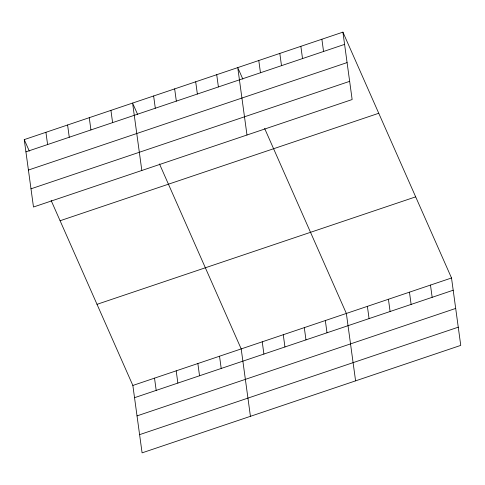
<?xml version="1.0" encoding="UTF-8"?>
<svg xmlns="http://www.w3.org/2000/svg" width="485" height="485" viewBox="0 0 485 485"><rect width="100%" height="100%" fill="white"/><g stroke="black" fill="none" stroke-linecap="round" stroke-linejoin="round"><path stroke-width="0.73" d="M342.913 32.143L352.146 99.546L33.483 207.016L24.25 139.613L342.913 32.143L451.517 277.984L460.75 345.387L142.087 452.857L132.854 385.454L51.131 200.457M25.929 151.853L344.592 44.384M28.421 170.053L347.084 62.589M30.991 188.81L349.655 81.341M60.091 220.742L378.755 113.272M97.012 304.325L415.675 196.855M132.854 385.454L451.517 277.984M134.533 397.694L453.196 290.224M137.025 415.9L455.688 308.43M139.595 434.651L458.258 327.187M242.833 79.103L237.753 67.609L246.986 135.012M264.634 128.452L346.357 313.449L355.59 380.852M137.673 114.569L132.593 103.075L141.826 170.471M159.474 163.918L241.197 348.915L250.43 416.318M24.25 139.613L29.324 151.108M430.486 285.077L432.159 297.317M409.455 292.17L411.128 304.41M388.424 299.263L390.098 311.503M367.387 306.356L369.067 318.596M321.882 39.236L323.556 51.477M300.852 46.33L302.525 58.57M325.326 320.543L327.005 332.783M279.821 53.423L281.494 65.663M304.295 327.636L305.974 339.876M258.784 60.516L260.463 72.756M283.264 334.729L284.938 346.969M262.233 341.822L263.907 354.062M216.722 74.702L218.402 86.942M195.691 81.795L197.365 94.035M219.529 356.226L221.208 368.467M174.661 88.888L176.334 101.129M197.862 363.532L199.535 375.772M153.63 95.981L155.303 108.222M176.194 370.837L177.868 383.077M154.521 378.148L156.2 390.389M110.926 110.38L112.605 122.62M89.258 117.691L90.931 129.931M67.591 124.997L69.264 137.237M45.917 132.302L47.597 144.542"/></g></svg>
